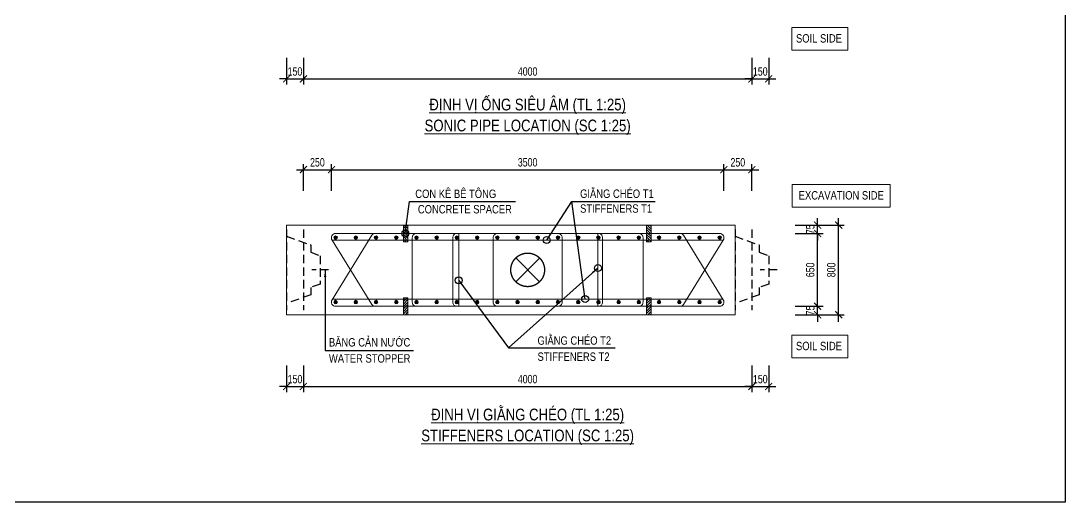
# Model space of a CAD drawing. Header units: millimetres. Extents: x 2746337 to 7547699, y -363432 to 15720.
# Drawn here: x 3212638 to 3249893, y -68024 to -50850 of the extents above; entities that cross this region are included whole.
import ezdxf
from ezdxf.enums import TextEntityAlignment as Align

# ---------------------------------------------------------------- set-up
doc = ezdxf.new("R2010")
doc.units = ezdxf.units.MM
doc.header["$LTSCALE"] = 1200
doc.header["$PDMODE"] = 3
doc.linetypes.add('CENTER', pattern=[2, 1.25, -0.25, 0.25, -0.25])
doc.linetypes.add('HIDDEN', pattern=[0.375, 0.25, -0.125])
for name, color, linetype, lineweight in [('5', 5, 'Continuous', 13), ('BOUND', 3, 'Continuous', 20), ('CWS', 8, 'HIDDEN', 9), ('ENOTE', 2, 'Continuous', 15), ('GRID', 74, 'CENTER', 15), ('K-THUOC', 1, 'Continuous', 18), ('LEADER', 8, 'Continuous', 9), ('MCT', 6, 'Continuous', 20), ('T2HI', 4, 'HIDDEN', 13), ('TEXTMA', 2, 'Continuous', 13), ('TEXTVN', 2, 'Continuous', 20), ('TIE', 4, 'Continuous', 13)]:
    doc.layers.add(name, color=color, linetype=linetype, lineweight=lineweight)
for name, color, linetype in [('CDC.04.HIDDEN', 8, 'HIDDEN'), ('CDC.11.NOTE', 8, 'Continuous'), ('MIE', 5, 'HIDDEN')]:
    doc.layers.add(name, color=color, linetype=linetype)
doc.styles.add('DB_Arial', font='arial.ttf', dxfattribs={"width": 0.8})
doc.styles.add('SMTEXT', font='arial.ttf', dxfattribs={"width": 0.75})
doc.dimstyles.new('BSV1-100', dxfattribs={"dimtxt": 300, "dimasz": 250, "dimexe": 200, "dimexo": 0, "dimgap": 108, "dimtad": 1, "dimdec": 0, "dimdsep": 46, "dimtxsty": 'SMTEXT', "dimblk": 'ARCHTICK', "dimcen": 100, "dimdle": 250, "dimclrd": 256, "dimclre": 256, "dimclrt": 1, "dimadec": 0, "dimazin": 0, "dimtfac": 1, "dimtdec": 0, "dimtix": 1, "dimtmove": 2, "dimatfit": 3, "dimfxl": 720, "dimfxlon": 1, "dimtolj": 1, "dimtzin": 0, "dimarcsym": 0})
doc.dimstyles.new('BSV25', dxfattribs={"dimtxt": 300, "dimasz": 250, "dimexe": 200, "dimexo": 0, "dimgap": 108, "dimtad": 1, "dimdec": 0, "dimlfac": 0.25, "dimdsep": 46, "dimtxsty": 'SMTEXT', "dimblk": 'ARCHTICK', "dimcen": 100, "dimdle": 250, "dimclrd": 256, "dimclre": 256, "dimclrt": 2, "dimadec": 0, "dimazin": 0, "dimtfac": 1, "dimtdec": 0, "dimtix": 1, "dimtmove": 2, "dimatfit": 3, "dimfxl": 800, "dimfxlon": 1, "dimtolj": 1, "dimtzin": 0, "dimarcsym": 0})

# ---------------------------------------------------------------- blocks, each defined once
blk = doc.blocks.new('_ArchTick')
at = {"color": 0, "linetype": 'ByBlock', "const_width": 0.15}
blk.add_lwpolyline([(-0.5, -0.5), (0.5, 0.5)], dxfattribs=at)
blk = doc.blocks.new('*D541')
at = {"layer": 'Defpoints', "color": 0, "transparency": 16777216}
for p in [(3222117, -52170), (3222717, -52170), (3222717, -52920)]:
    blk.add_point(p, dxfattribs=at)
at = {"layer": 'K-THUOC', "lineweight": -2, "transparency": 16777216}
for p, q in [((3222117, -52170), (3222117, -53120)), ((3222717, -52170), (3222717, -53120)), ((3222117, -52920), (3221867, -52920)), ((3222117, -52920), (3222717, -52920)), ((3222717, -52920), (3222967, -52920))]:
    blk.add_line(p, q, dxfattribs=at)
at = {"layer": 'K-THUOC', "lineweight": -2, "transparency": 16777216, "xscale": 250, "yscale": 250, "zscale": 250}
blk.add_blockref('_ArchTick', (3222117, -52920), dxfattribs=at)
at = {"layer": 'K-THUOC', "lineweight": -2, "transparency": 16777216, "xscale": 250, "yscale": 250, "zscale": 250, "rotation": 180}
blk.add_blockref('_ArchTick', (3222717, -52920), dxfattribs=at)
at = {"layer": 'K-THUOC', "color": 2, "transparency": 16777216, "insert": (3222417, -52658), "char_height": 300, "attachment_point": 5, "style": 'SMTEXT'}
blk.add_mtext('\\A1;150', dxfattribs=at)
blk = doc.blocks.new('*D542')
at = {"layer": 'Defpoints', "color": 0, "transparency": 16777216}
for p in [(3238717, -52170), (3239317, -52170), (3239317, -52920)]:
    blk.add_point(p, dxfattribs=at)
at = {"layer": 'K-THUOC', "lineweight": -2, "transparency": 16777216}
for p, q in [((3238717, -52170), (3238717, -53120)), ((3239317, -52170), (3239317, -53120)), ((3238717, -52920), (3238467, -52920)), ((3238717, -52920), (3239317, -52920)), ((3239317, -52920), (3239567, -52920))]:
    blk.add_line(p, q, dxfattribs=at)
at = {"layer": 'K-THUOC', "lineweight": -2, "transparency": 16777216, "xscale": 250, "yscale": 250, "zscale": 250}
blk.add_blockref('_ArchTick', (3238717, -52920), dxfattribs=at)
at = {"layer": 'K-THUOC', "lineweight": -2, "transparency": 16777216, "xscale": 250, "yscale": 250, "zscale": 250, "rotation": 180}
blk.add_blockref('_ArchTick', (3239317, -52920), dxfattribs=at)
at = {"layer": 'K-THUOC', "color": 2, "transparency": 16777216, "insert": (3239017, -52658), "char_height": 300, "attachment_point": 5, "style": 'SMTEXT'}
blk.add_mtext('\\A1;150', dxfattribs=at)
blk = doc.blocks.new('*D545')
at = {"layer": 'Defpoints', "color": 0, "transparency": 16777216}
for p in [(3222717, -52170), (3238717, -52170), (3238717, -52920)]:
    blk.add_point(p, dxfattribs=at)
at = {"layer": 'K-THUOC', "lineweight": -2, "transparency": 16777216}
for p, q in [((3222717, -52170), (3222717, -53120)), ((3238717, -52170), (3238717, -53120)), ((3222467, -52920), (3238967, -52920))]:
    blk.add_line(p, q, dxfattribs=at)
at = {"layer": 'K-THUOC', "lineweight": -2, "transparency": 16777216, "xscale": 250, "yscale": 250, "zscale": 250, "rotation": 180}
blk.add_blockref('_ArchTick', (3222717, -52920), dxfattribs=at)
at = {"layer": 'K-THUOC', "lineweight": -2, "transparency": 16777216, "xscale": 250, "yscale": 250, "zscale": 250}
blk.add_blockref('_ArchTick', (3238717, -52920), dxfattribs=at)
at = {"layer": 'K-THUOC', "color": 2, "transparency": 16777216, "insert": (3230717, -52658), "char_height": 300, "attachment_point": 5, "style": 'SMTEXT'}
blk.add_mtext('\\A1;4000', dxfattribs=at)
blk = doc.blocks.new('cws800')
at = {"layer": 'CDC.04.HIDDEN'}
for p, q in [((-600, 1440), (-600, -1440)), ((0, 1440), (0, -1440))]:
    blk.add_line(p, q, dxfattribs=at)
for points in [[(0, 1200), (-860, 888), (-860, 627), (-1200, 507), (-1200, -507), (-860, -627), (-860, -888), (0, -1200)], [(-1500, 0), (-900, 0)]]:
    blk.add_lwpolyline(points, dxfattribs=at)
blk = doc.blocks.new('*D527')
at = {"layer": 'Defpoints', "color": 0, "transparency": 16777216}
for p in [(3240313, -58136), (3241813, -58136), (3240313, -61336)]:
    blk.add_point(p, dxfattribs=at)
at = {"layer": 'K-THUOC', "lineweight": -2, "transparency": 16777216}
for p, q in [((3241813, -61586), (3241813, -57886)), ((3241013, -58136), (3242013, -58136)), ((3241013, -61336), (3242013, -61336))]:
    blk.add_line(p, q, dxfattribs=at)
at = {"layer": 'K-THUOC', "lineweight": -2, "transparency": 16777216, "xscale": 250, "yscale": 250, "zscale": 250}
for p, rotation in [((3241813, -58136), 90), ((3241813, -61336), 270)]:
    blk.add_blockref('_ArchTick', p, dxfattribs=dict(at, rotation=rotation))
at = {"layer": 'K-THUOC', "color": 2, "transparency": 16777216, "insert": (3241551, -59736), "char_height": 300, "attachment_point": 5, "rotation": 90, "style": 'SMTEXT'}
blk.add_mtext('\\A1;800', dxfattribs=at)
blk = doc.blocks.new('*D528')
at = {"layer": 'Defpoints', "color": 0, "transparency": 16777216}
for p in [(3240313, -61036), (3241063, -61036), (3239955, -61336)]:
    blk.add_point(p, dxfattribs=at)
at = {"layer": 'K-THUOC', "lineweight": -2, "transparency": 16777216}
for p, q in [((3240313, -61036), (3241263, -61036)), ((3241063, -61036), (3241063, -60786)), ((3241063, -61336), (3241063, -61036)), ((3240263, -61336), (3241263, -61336)), ((3241063, -61336), (3241063, -61586))]:
    blk.add_line(p, q, dxfattribs=at)
at = {"layer": 'K-THUOC', "lineweight": -2, "transparency": 16777216, "xscale": 250, "yscale": 250, "zscale": 250}
for p, rotation in [((3241063, -61036), 270), ((3241063, -61336), 90)]:
    blk.add_blockref('_ArchTick', p, dxfattribs=dict(at, rotation=rotation))
at = {"layer": 'K-THUOC', "color": 2, "transparency": 16777216, "insert": (3240802, -61186), "char_height": 300, "attachment_point": 5, "rotation": 90, "style": 'SMTEXT'}
blk.add_mtext('\\A1;75', dxfattribs=at)
blk = doc.blocks.new('*D529')
at = {"layer": 'Defpoints', "color": 0, "transparency": 16777216}
for p in [(3239955, -58436), (3241063, -58436), (3239955, -61036)]:
    blk.add_point(p, dxfattribs=at)
at = {"layer": 'K-THUOC', "lineweight": -2, "transparency": 16777216}
for p, q in [((3240263, -58436), (3241263, -58436)), ((3241063, -61286), (3241063, -58186)), ((3240263, -61036), (3241263, -61036))]:
    blk.add_line(p, q, dxfattribs=at)
at = {"layer": 'K-THUOC', "lineweight": -2, "transparency": 16777216, "xscale": 250, "yscale": 250, "zscale": 250}
for p, rotation in [((3241063, -58436), 90), ((3241063, -61036), 270)]:
    blk.add_blockref('_ArchTick', p, dxfattribs=dict(at, rotation=rotation))
at = {"layer": 'K-THUOC', "color": 2, "transparency": 16777216, "insert": (3240801, -59736), "char_height": 300, "attachment_point": 5, "rotation": 90, "style": 'SMTEXT'}
blk.add_mtext('\\A1;650', dxfattribs=at)
blk = doc.blocks.new('*D530')
at = {"layer": 'Defpoints', "color": 0, "transparency": 16777216}
for p in [(3239955, -58136), (3239955, -58436), (3241063, -58136)]:
    blk.add_point(p, dxfattribs=at)
at = {"layer": 'K-THUOC', "lineweight": -2, "transparency": 16777216}
for p, q in [((3241063, -58136), (3241063, -57886)), ((3240263, -58136), (3241263, -58136)), ((3240263, -58436), (3241263, -58436)), ((3241063, -58436), (3241063, -58136)), ((3241063, -58436), (3241063, -58686))]:
    blk.add_line(p, q, dxfattribs=at)
at = {"layer": 'K-THUOC', "lineweight": -2, "transparency": 16777216, "xscale": 250, "yscale": 250, "zscale": 250}
for p, rotation in [((3241063, -58136), 270), ((3241063, -58436), 90)]:
    blk.add_blockref('_ArchTick', p, dxfattribs=dict(at, rotation=rotation))
at = {"layer": 'K-THUOC', "color": 2, "transparency": 16777216, "insert": (3240802, -58286), "char_height": 300, "attachment_point": 5, "rotation": 90, "style": 'SMTEXT'}
blk.add_mtext('\\A1;75', dxfattribs=at)
blk = doc.blocks.new('*D531')
at = {"layer": 'Defpoints', "color": 0, "transparency": 16777216}
for p in [(3222117, -63148), (3222717, -63148), (3222717, -63898)]:
    blk.add_point(p, dxfattribs=at)
at = {"layer": 'K-THUOC', "lineweight": -2, "transparency": 16777216}
for p, q in [((3222117, -63148), (3222117, -64098)), ((3222717, -63148), (3222717, -64098)), ((3222117, -63898), (3221867, -63898)), ((3222117, -63898), (3222717, -63898)), ((3222717, -63898), (3222967, -63898))]:
    blk.add_line(p, q, dxfattribs=at)
at = {"layer": 'K-THUOC', "lineweight": -2, "transparency": 16777216, "xscale": 250, "yscale": 250, "zscale": 250}
blk.add_blockref('_ArchTick', (3222117, -63898), dxfattribs=at)
at = {"layer": 'K-THUOC', "lineweight": -2, "transparency": 16777216, "xscale": 250, "yscale": 250, "zscale": 250, "rotation": 180}
blk.add_blockref('_ArchTick', (3222717, -63898), dxfattribs=at)
at = {"layer": 'K-THUOC', "color": 2, "transparency": 16777216, "insert": (3222417, -63636), "char_height": 300, "attachment_point": 5, "style": 'SMTEXT'}
blk.add_mtext('\\A1;150', dxfattribs=at)
blk = doc.blocks.new('*D532')
at = {"layer": 'Defpoints', "color": 0, "transparency": 16777216}
for p in [(3238717, -63148), (3239317, -63148), (3239317, -63898)]:
    blk.add_point(p, dxfattribs=at)
at = {"layer": 'K-THUOC', "lineweight": -2, "transparency": 16777216}
for p, q in [((3238717, -63148), (3238717, -64098)), ((3239317, -63148), (3239317, -64098)), ((3238717, -63898), (3238467, -63898)), ((3238717, -63898), (3239317, -63898)), ((3239317, -63898), (3239567, -63898))]:
    blk.add_line(p, q, dxfattribs=at)
at = {"layer": 'K-THUOC', "lineweight": -2, "transparency": 16777216, "xscale": 250, "yscale": 250, "zscale": 250}
blk.add_blockref('_ArchTick', (3238717, -63898), dxfattribs=at)
at = {"layer": 'K-THUOC', "lineweight": -2, "transparency": 16777216, "xscale": 250, "yscale": 250, "zscale": 250, "rotation": 180}
blk.add_blockref('_ArchTick', (3239317, -63898), dxfattribs=at)
at = {"layer": 'K-THUOC', "color": 2, "transparency": 16777216, "insert": (3239017, -63636), "char_height": 300, "attachment_point": 5, "style": 'SMTEXT'}
blk.add_mtext('\\A1;150', dxfattribs=at)
blk = doc.blocks.new('*D533')
at = {"layer": 'Defpoints', "color": 0, "transparency": 16777216}
for p in [(3223717, -56160), (3222717, -56910), (3223717, -56910)]:
    blk.add_point(p, dxfattribs=at)
at = {"layer": 'K-THUOC', "lineweight": -2, "transparency": 16777216}
for p, q in [((3222467, -56160), (3223967, -56160)), ((3222717, -56910), (3222717, -55960)), ((3223717, -56910), (3223717, -55960))]:
    blk.add_line(p, q, dxfattribs=at)
at = {"layer": 'K-THUOC', "lineweight": -2, "transparency": 16777216, "xscale": 250, "yscale": 250, "zscale": 250, "rotation": 180}
blk.add_blockref('_ArchTick', (3222717, -56160), dxfattribs=at)
at = {"layer": 'K-THUOC', "lineweight": -2, "transparency": 16777216, "xscale": 250, "yscale": 250, "zscale": 250}
blk.add_blockref('_ArchTick', (3223717, -56160), dxfattribs=at)
at = {"layer": 'K-THUOC', "color": 2, "transparency": 16777216, "insert": (3223217, -55899), "char_height": 300, "attachment_point": 5, "style": 'SMTEXT'}
blk.add_mtext('\\A1;250', dxfattribs=at)
blk = doc.blocks.new('*D534')
at = {"layer": 'Defpoints', "color": 0, "transparency": 16777216}
for p in [(3237716, -56160), (3223717, -56910), (3237716, -56910)]:
    blk.add_point(p, dxfattribs=at)
at = {"layer": 'K-THUOC', "lineweight": -2, "transparency": 16777216}
for p, q in [((3223467, -56160), (3237966, -56160)), ((3223717, -56910), (3223717, -55960)), ((3237716, -56910), (3237716, -55960))]:
    blk.add_line(p, q, dxfattribs=at)
at = {"layer": 'K-THUOC', "lineweight": -2, "transparency": 16777216, "xscale": 250, "yscale": 250, "zscale": 250, "rotation": 180}
blk.add_blockref('_ArchTick', (3223717, -56160), dxfattribs=at)
at = {"layer": 'K-THUOC', "lineweight": -2, "transparency": 16777216, "xscale": 250, "yscale": 250, "zscale": 250}
blk.add_blockref('_ArchTick', (3237716, -56160), dxfattribs=at)
at = {"layer": 'K-THUOC', "color": 2, "transparency": 16777216, "insert": (3230717, -55899), "char_height": 300, "attachment_point": 5, "style": 'SMTEXT'}
blk.add_mtext('\\A1;3500', dxfattribs=at)
blk = doc.blocks.new('*D535')
at = {"layer": 'Defpoints', "color": 0, "transparency": 16777216}
for p in [(3222717, -63148), (3238717, -63148), (3238717, -63898)]:
    blk.add_point(p, dxfattribs=at)
at = {"layer": 'K-THUOC', "lineweight": -2, "transparency": 16777216}
for p, q in [((3222717, -63148), (3222717, -64098)), ((3238717, -63148), (3238717, -64098)), ((3222467, -63898), (3238967, -63898))]:
    blk.add_line(p, q, dxfattribs=at)
at = {"layer": 'K-THUOC', "lineweight": -2, "transparency": 16777216, "xscale": 250, "yscale": 250, "zscale": 250, "rotation": 180}
blk.add_blockref('_ArchTick', (3222717, -63898), dxfattribs=at)
at = {"layer": 'K-THUOC', "lineweight": -2, "transparency": 16777216, "xscale": 250, "yscale": 250, "zscale": 250}
blk.add_blockref('_ArchTick', (3238717, -63898), dxfattribs=at)
at = {"layer": 'K-THUOC', "color": 2, "transparency": 16777216, "insert": (3230717, -63636), "char_height": 300, "attachment_point": 5, "style": 'SMTEXT'}
blk.add_mtext('\\A1;4000', dxfattribs=at)
blk = doc.blocks.new('*D536')
at = {"layer": 'Defpoints', "color": 0, "transparency": 16777216}
for p in [(3238717, -56160), (3237716, -56910), (3238717, -56910)]:
    blk.add_point(p, dxfattribs=at)
at = {"layer": 'K-THUOC', "lineweight": -2, "transparency": 16777216}
for p, q in [((3237466, -56160), (3238967, -56160)), ((3237716, -56910), (3237716, -55960)), ((3238717, -56910), (3238717, -55960))]:
    blk.add_line(p, q, dxfattribs=at)
at = {"layer": 'K-THUOC', "lineweight": -2, "transparency": 16777216, "xscale": 250, "yscale": 250, "zscale": 250, "rotation": 180}
blk.add_blockref('_ArchTick', (3237716, -56160), dxfattribs=at)
at = {"layer": 'K-THUOC', "lineweight": -2, "transparency": 16777216, "xscale": 250, "yscale": 250, "zscale": 250}
blk.add_blockref('_ArchTick', (3238717, -56160), dxfattribs=at)
at = {"layer": 'K-THUOC', "color": 2, "transparency": 16777216, "insert": (3238217, -55899), "char_height": 300, "attachment_point": 5, "style": 'SMTEXT'}
blk.add_mtext('\\A1;250', dxfattribs=at)
blk = doc.blocks.new('mct1')
at = {"lineweight": 9}
h = blk.add_hatch(color=256, dxfattribs=at)
h.dxf.hatch_style = 1
h.paths.add_polyline_path([(-16, 0, 1), (16, 0, 1)])
blk.add_circle((0, 0), 16, dxfattribs=at)
blk = doc.blocks.new('tremie')
at = {"layer": 'MIE', "color": 74, "ltscale": 1000}
for p, q in [((424, -424), (-424, 424)), ((424, 424), (-424, -424))]:
    blk.add_line(p, q, dxfattribs=at)
at = {"layer": 'MIE', "ltscale": 500}
blk.add_circle((0, 0), 600, dxfattribs=at)
blk = doc.blocks.new('sp')
at = {"layer": '5', "lineweight": 20}
h = blk.add_hatch(dxfattribs=at)
h.set_pattern_fill('ANSI31', color=256, scale=500)
h.set_pattern_definition([(45, (0, 0), (-44.194, 44.194), [])])
h.paths.add_polyline_path([(80, 300), (-80, 300), (-80, -300), (80, -300)])
blk.add_lwpolyline([(-80, -300), (80, -300), (80, 300), (-80, 300)], close=True, dxfattribs=at)

msp = doc.modelspace()

# ---------------------------------------------------------------- linework, layer by layer
msp.add_lwpolyline([(3156375.6, 9128.3), (3249892.9, 9128.3), (3249892.9, -68024), (3156375.6, -68024)], close=True)
at = {"layer": 'BOUND'}
msp.add_lwpolyline([(3222117.4, -61335.8), (3238117.4, -61335.8), (3238117.4, -58135.8), (3222117.4, -58135.8)], close=True, dxfattribs=at)
at = {"layer": 'ENOTE'}
for points in [[(3240138.8, -51091.8), (3242138.8, -51091.8), (3242138.8, -51891.8), (3240138.8, -51891.8)], [(3240149.4, -56693.2), (3243649.4, -56693.2), (3243649.4, -57493.2), (3240149.4, -57493.2)], [(3240138.8, -62069.8), (3242138.8, -62069.8), (3242138.8, -62869.8), (3240138.8, -62869.8)]]:
    msp.add_lwpolyline(points, close=True, dxfattribs=at)
at = {"layer": 'T2HI', "color": 1, "ltscale": 1000}
for p, q in [((3228257.6, -58435.8), (3228257.6, -61035.8)), ((3233224.1, -58435.8), (3233224.1, -61035.8)), ((3223743.8, -58670.9), (3237693.4, -58670.9)), ((3223759.9, -60777.3), (3237679, -60777.3))]:
    msp.add_line(p, q, dxfattribs=at)
at = {"layer": 'TIE', "lineweight": 20}
for points in [[(3225279.1, -58435.8, 0.244599), (3225156.3, -58499.7), (3223744.5, -60799.7, 0.6069433), (3223867.4, -61035.8), (3237569.9, -61035.8, 0.6069433), (3237692.7, -60799.7), (3236281, -58499.7, 0.244599), (3236158.1, -58435.8), (3232979.6, -58435.8)], [(3232979.6, -61035.8), (3236158.1, -61035.8, 0.244599), (3236281, -60971.9), (3237692.7, -58671.9, 0.6069433), (3237569.9, -58435.8), (3223867.4, -58435.8, 0.6069433), (3223744.5, -58671.9), (3225156.3, -60971.9, 0.244599), (3225279.1, -61035.8)]]:
    msp.add_lwpolyline(points, format="xyb", dxfattribs=at)
at = {"layer": 'TIE'}
for points in [[(3227202.1, -61035.8), (3226752.1, -61035.8, -0.4142136), (3226602.1, -60885.8), (3226602.1, -58585.8, -0.4142136), (3226752.1, -58435.8), (3227202.1, -58435.8)], [(3228644.5, -61035.8), (3228194.5, -61035.8, -0.4142136), (3228044.5, -60885.8), (3228044.5, -58585.8, -0.4142136), (3228194.5, -58435.8), (3228644.5, -58435.8)], [(3230086.9, -61035.8), (3229636.9, -61035.8, -0.4142136), (3229486.9, -60885.8), (3229486.9, -58585.8, -0.4142136), (3229636.9, -58435.8), (3230086.9, -58435.8)], [(3231350.4, -61035.8), (3231800.4, -61035.8, 0.4142136), (3231950.4, -60885.8), (3231950.4, -58585.8, 0.4142136), (3231800.4, -58435.8), (3231350.4, -58435.8)], [(3232792.8, -61035.8), (3233242.8, -61035.8, 0.4142136), (3233392.8, -60885.8), (3233392.8, -58585.8, 0.4142136), (3233242.8, -58435.8), (3232792.8, -58435.8)], [(3234685.2, -61035.8, 0.4142136), (3234835.2, -60885.8), (3234835.2, -58585.8, 0.4142136), (3234685.2, -58435.8)]]:
    msp.add_lwpolyline(points, format="xyb", dxfattribs=at)

# ---------------------------------------------------------------- block references
at = {"layer": 'CWS', "xscale": -1}
for p in [(3222117.4, -59735.8), (3238117.4, -59735.8)]:
    msp.add_blockref('cws800', p, dxfattribs=at)
at = {"layer": 'ENOTE', "xscale": -1}
for p in [(3226363.3, -58435.8), (3235041.8, -58435.8)]:
    msp.add_blockref('sp', p, dxfattribs=at)
at = {"layer": 'ENOTE', "rotation": 180}
for p in [(3226363.3, -61035.8), (3235041.8, -61035.8)]:
    msp.add_blockref('sp', p, dxfattribs=at)
at = {"layer": 'GRID', "rotation": 269.672406155841}
msp.add_blockref('tremie', (3230718.6, -59735.8), dxfattribs=at)
at = {"layer": 'MCT', "xscale": -4, "yscale": 4, "zscale": 4, "rotation": 180}
for p in [(3223867.4, -58585.8), (3224588.6, -58585.8), (3225309.7, -58585.8), (3226030.9, -58585.8), (3226752.1, -58585.8), (3227473.3, -58585.8), (3228194.5, -58585.8), (3228915.7, -58585.8), (3229636.9, -58585.8), (3230358, -58585.8), (3231079.2, -58585.8), (3231800.4, -58585.8), (3232521.6, -58585.8), (3233242.8, -58585.8), (3233964, -58585.8), (3234685.2, -58585.8), (3235406.3, -58585.8), (3236127.5, -58585.8), (3236848.7, -58585.8), (3237569.9, -58585.8)]:
    msp.add_blockref('mct1', p, dxfattribs=at)
at = {"layer": 'MCT', "xscale": 4, "yscale": 4, "zscale": 4}
for p in [(3223867.4, -60885.8), (3224588.6, -60885.8), (3225309.7, -60885.8), (3226030.9, -60885.8), (3226752.1, -60885.8), (3227473.3, -60885.8), (3228194.5, -60885.8), (3228915.7, -60885.8), (3229636.9, -60885.8), (3230358, -60885.8), (3231079.2, -60885.8), (3231800.4, -60885.8), (3232521.6, -60885.8), (3233242.8, -60885.8), (3233964, -60885.8), (3234685.2, -60885.8), (3235406.3, -60885.8), (3236127.5, -60885.8), (3236848.7, -60885.8), (3237569.9, -60885.8)]:
    msp.add_blockref('mct1', p, dxfattribs=at)

# ---------------------------------------------------------------- texts
at = {"layer": 'TEXTMA', "style": 'DB_Arial', "width": 0.8}
for s, p in [('BĂNG CẢN NƯỚC', (3223628.6, -62470.8)), ('WATER STOPPER', (3223628.6, -63045.8))]:
    msp.add_text(s, height=300, rotation=360, dxfattribs=at).set_placement(p)
at = {"layer": 'TEXTVN', "style": 'DB_Arial', "width": 0.8}
for p in [(3241930.9, -51623.5), (3241930.9, -62601.5)]:
    msp.add_text('SOIL SIDE', height=300, dxfattribs=at).set_placement(p, align=Align.RIGHT)
for s, p in [('%%UĐỊNH VỊ ỐNG SIÊU ÂM (TL 1:25)', (3230717.4, -53835)), ('%%USONIC PIPE LOCATION (SC 1:25)', (3230717.4, -54635)), ('%%UĐỊNH VỊ GIẰNG CHÉO (TL 1:25)', (3230717.4, -64897.6)), ('%%USTIFFENERS LOCATION (SC 1:25)', (3230717.4, -65697.6))]:
    msp.add_text(s, height=420, rotation=360, dxfattribs=at).set_placement(p, align=Align.MIDDLE)
for s, p in [('CON KÊ BÊ TÔNG', (3226708.8, -57171)), ('GIẰNG CHÉO T1', (3232588.2, -57166.8)), (' CONCRETE SPACER', (3226708.8, -57721)), ('STIFFENERS T1', (3232588.2, -57696.8)), ('GIẰNG CHÉO T2', (3231070.4, -62407.6)), ('STIFFENERS T2', (3231070.4, -62982.6))]:
    msp.add_text(s, height=300, rotation=360, dxfattribs=at).set_placement(p)
msp.add_text('EXCAVATION SIDE', height=300, dxfattribs=at).set_placement((3240388.6, -57224.9))

# ---------------------------------------------------------------- dimensions: what is measured, and where the dimension line sits
at = {"layer": 'K-THUOC'}
for base, p1, p2, picture, middle in [((3222717.4, -52919.6), (3222117.4, -52169.6), (3222717.4, -52169.6), '*D541', (3222417.4, -52658.4)), ((3238717.4, -52919.6), (3222717.4, -52169.6), (3238717.4, -52169.6), '*D545', (3230717.4, -52658.4)), ((3239317.4, -52919.6), (3238717.4, -52169.6), (3239317.4, -52169.6), '*D542', (3239017.4, -52658.4)), ((3223717.4, -56159.8), (3222717.4, -56909.8), (3223717.4, -56909.8), '*D533', (3223217.4, -55898.6)), ((3237715.9, -56159.8), (3223717.4, -56909.8), (3237715.9, -56909.8), '*D534', (3230716.6, -55898.5)), ((3238717.4, -56159.8), (3237715.9, -56909.8), (3238717.4, -56909.8), '*D536', (3238216.6, -55898.6)), ((3222717.4, -63897.6), (3222117.4, -63147.6), (3222717.4, -63147.6), '*D531', (3222417.4, -63636.5)), ((3238717.4, -63897.6), (3222717.4, -63147.6), (3238717.4, -63147.6), '*D535', (3230717.4, -63636.5)), ((3239317.4, -63897.6), (3238717.4, -63147.6), (3239317.4, -63147.6), '*D532', (3239017.4, -63636.5))]:
    dim = msp.add_linear_dim(base=base, p1=p1, p2=p2, dimstyle='BSV25', dxfattribs=at)
    dim.commit()
    dim.dimension.update_dxf_attribs({"geometry": picture, "text_midpoint": middle})
for base, p1, p2, picture, middle in [((3241062.7, -58135.8), (3239954.6, -58435.8), (3239954.6, -58135.8), '*D530', (3240802.1, -58285.8)), ((3241812.7, -58135.8), (3240312.7, -61335.8), (3240312.7, -58135.8), '*D527', (3241551.5, -59735.8)), ((3241062.7, -58435.8), (3239954.6, -61035.8), (3239954.6, -58435.8), '*D529', (3240801.5, -59735.8)), ((3241062.7, -61035.8), (3239954.6, -61335.8), (3240312.7, -61035.8), '*D528', (3240802.1, -61185.8))]:
    dim = msp.add_linear_dim(base=base, p1=p1, p2=p2, angle=90, dimstyle='BSV25', dxfattribs=at)
    dim.commit()
    dim.dimension.update_dxf_attribs({"geometry": picture, "text_midpoint": middle})

# ---------------------------------------------------------------- leaders
at = {"layer": 'CDC.11.NOTE'}
msp.add_leader([(3223494.2, -59735.8), (3223494.2, -62611.1), (3226647.6, -62611.1)], dimstyle='BSV1-100', override={"dimgap": 108, "dimtad": 0}, dxfattribs=at)
at = {"layer": 'LEADER'}
for points in [[(3226352.6, -58437.9), (3226500.8, -57300.5), (3230281.3, -57300.5)], [(3231398.1, -58670.9), (3232289.5, -57290.9), (3235270, -57290.9)], [(3232770.6, -60777.3), (3232289.5, -57290.9), (3235270, -57290.9)], [(3233224.1, -59672.6), (3230034.4, -62512.8)], [(3228257.6, -60109.9), (3230034.4, -62512.8), (3233834.4, -62512.8)]]:
    msp.add_leader(points, dimstyle='BSV25', override={"dimldrblk": 'Origin'}, dxfattribs=at)

doc.saveas('drawing.dxf')
